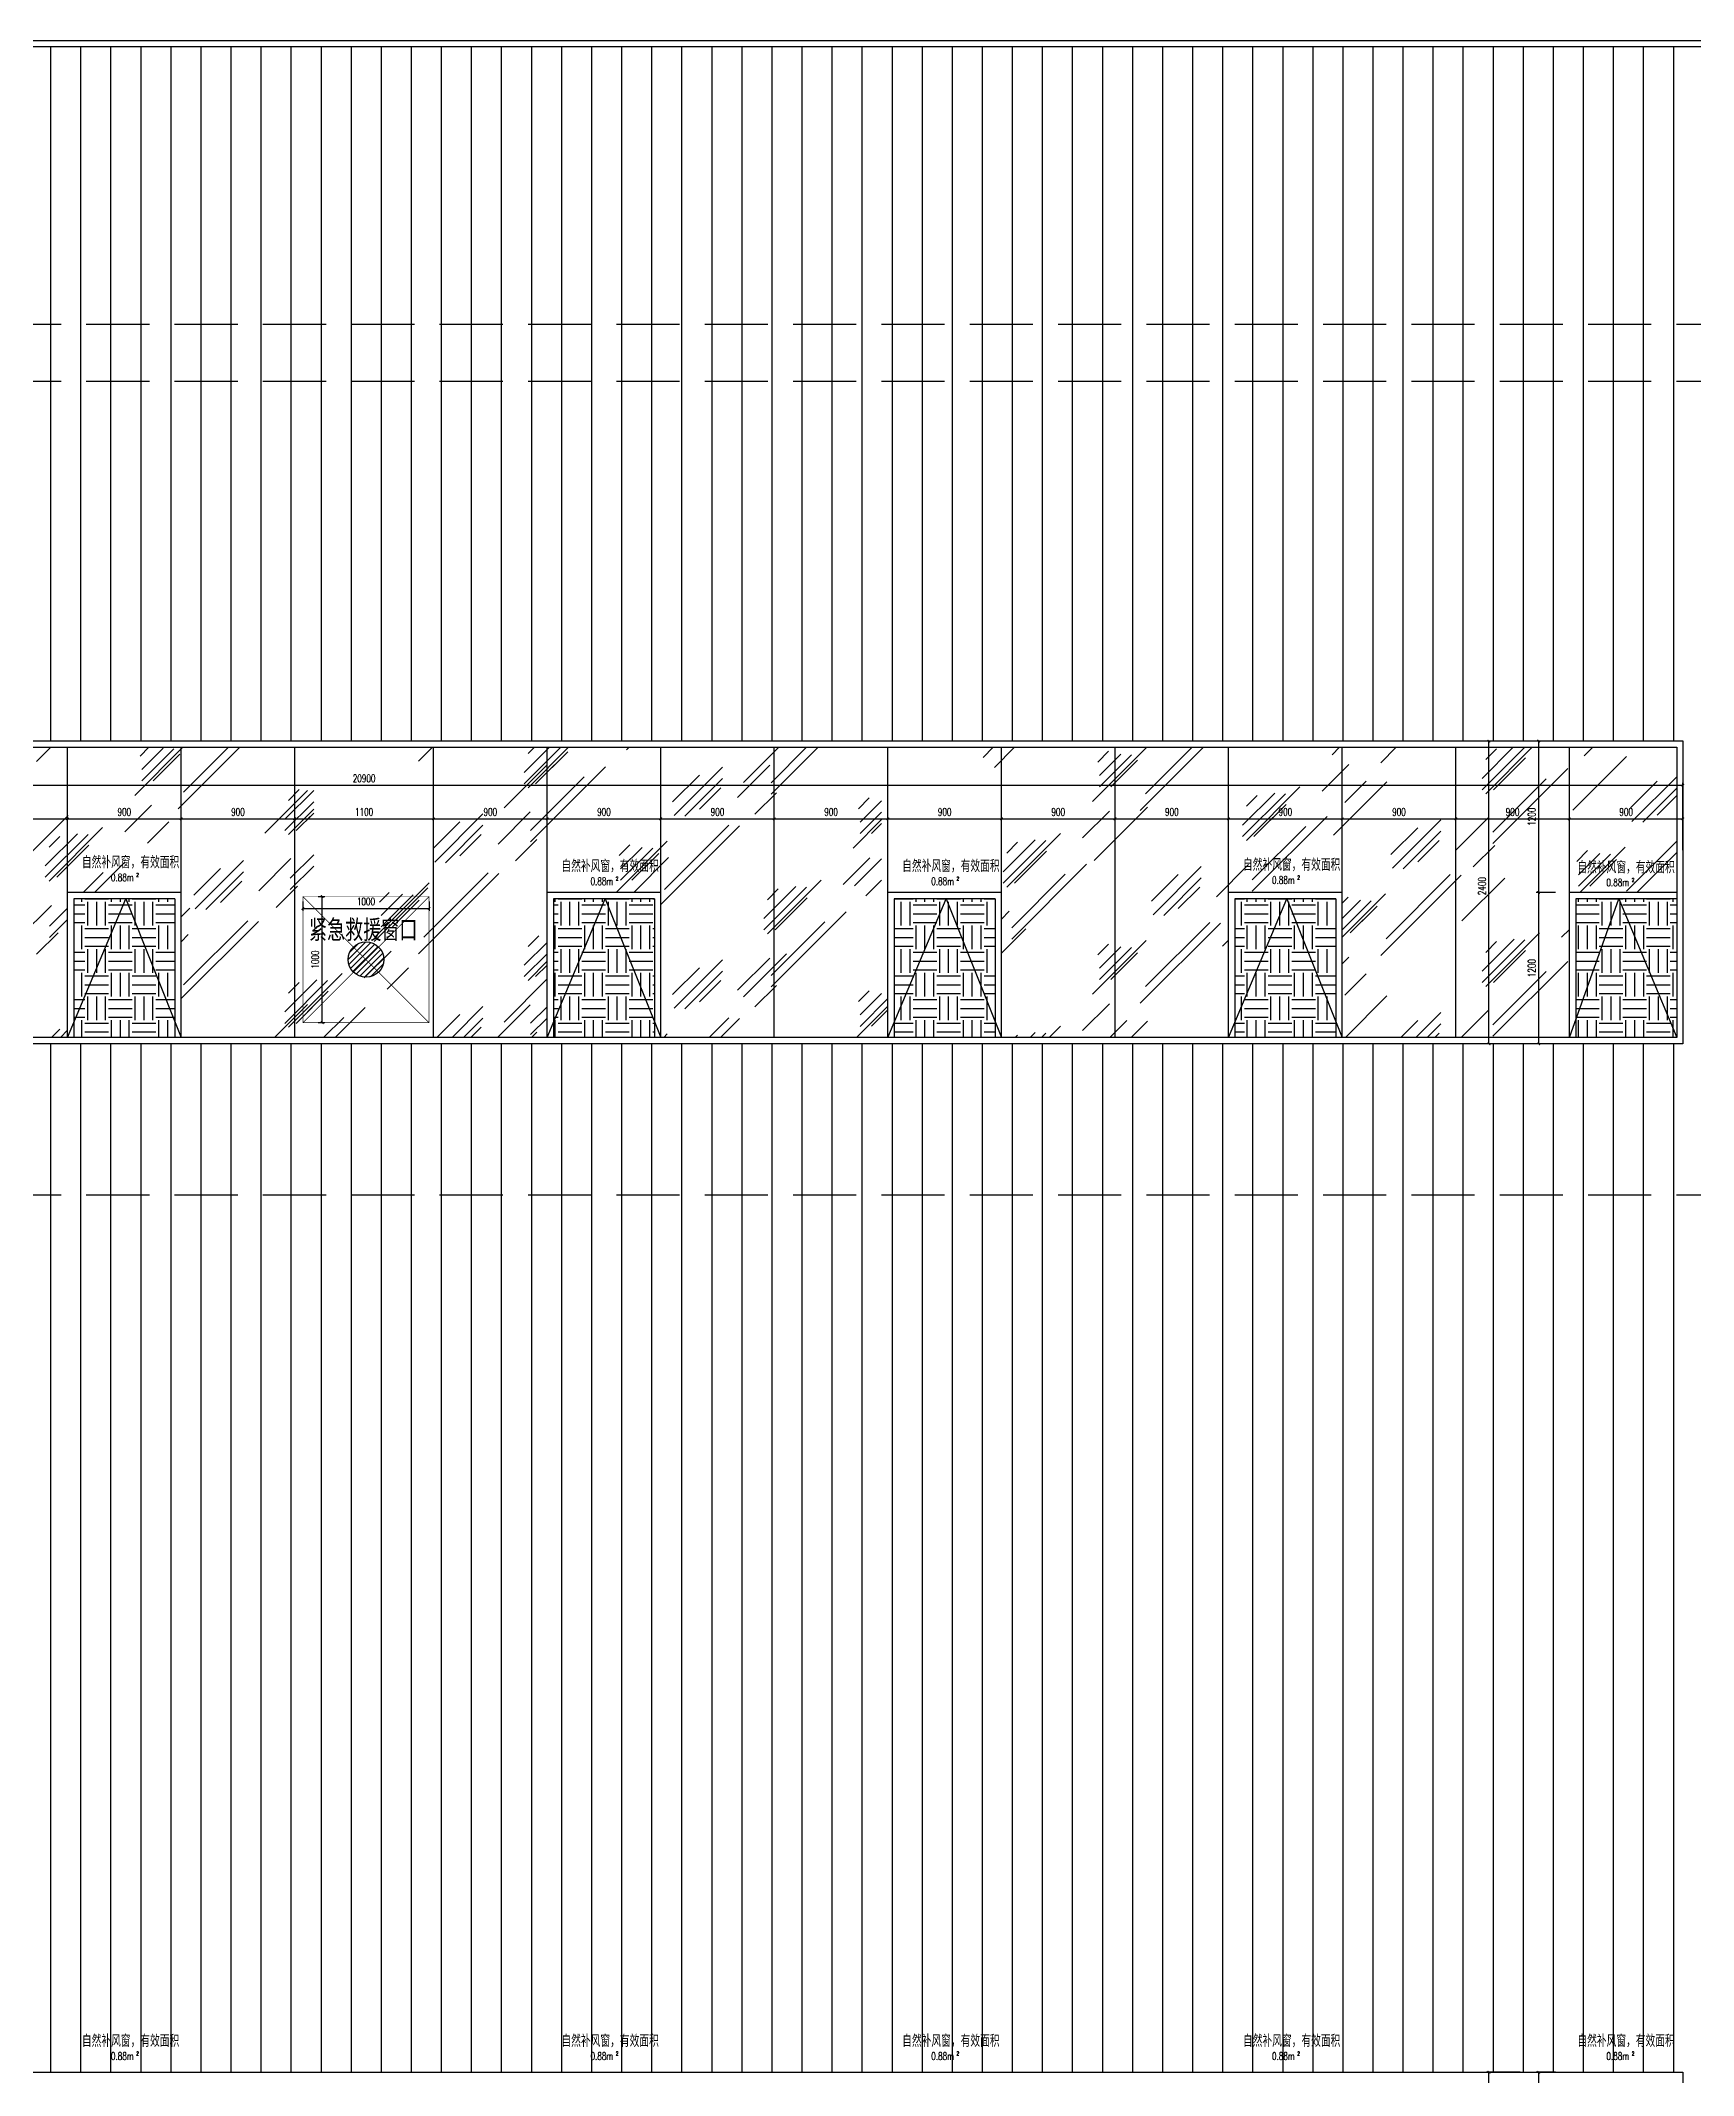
# Model space of a CAD drawing. Extents: x -2377130 to 293730, y -2 to 754590.
# Drawn here: x 92006 to 105101, y 519612 to 535737 of the extents above; entities that cross this region are included whole.
import ezdxf

# ---------------------------------------------------------------- set-up
doc = ezdxf.new("R2010")
doc.units = 0
doc.header["$LTSCALE"] = 1000
doc.header["$MEASUREMENT"] = 0
for name, pattern in [('__DASH', [0.35, 0.25, -0.1]), ('DASH', [0.35, 0.25, -0.1]), ('DOTE', [2.42, 2, -0.2, 0.02, -0.2])]:
    doc.linetypes.add(name, pattern=pattern)
doc.layers.get('Defpoints').update_dxf_attribs({"color": 210})
for name, color, linetype in [('A-AXIS-DOTE', 14, 'DOTE'), ('A-HATCH-2', 251, 'Continuous'), ('A-LIN-V', 9, 'Continuous'), ('A-WINDOW', 140, 'Continuous'), ('A-云线', 50, 'Continuous'), ('A-门窗表显示尺寸', 160, 'Continuous'), ('SPACE', 7, 'Continuous'), ('SPACE_HATCH', 8, 'Continuous'), ('参考线', 8, 'Continuous')]:
    doc.layers.add(name, color=color, linetype=linetype)
doc.layers.add('A-WALL-HATCH', color=8, linetype='Continuous', lineweight=13)
doc.layers.add('A-加建区域', color=47, linetype='Continuous', plot=False)
doc.styles.add('_TCH_DIM_T3', font='SIMPLEX', dxfattribs={"width": 0.705882, "bigfont": 'GBCBIG'})
doc.styles.add('_TCH_SPACE', font='SIMPLEX', dxfattribs={"height": 5, "bigfont": 'GBCBIG'})
doc.styles.add('A-DIM_T3', font='SIMPLEX', dxfattribs={"width": 0.705882, "bigfont": 'GBCBIG'})
doc.styles.add('STYLE1', font='')
doc.styles.get('STYLE1').set_extended_font_data('SimSun')
doc.dimstyles.new('_TCH_ARCH&&20', dxfattribs={"dimtxt": 59.5, "dimasz": 20, "dimexe": 20, "dimexo": 20, "dimgap": 25.25, "dimtad": 1, "dimdec": 0, "dimzin": 0, "dimdsep": 46, "dimtxsty": '_TCH_DIM_T3', "dimblk": 'ARCHTICK', "dimcen": 0.09, "dimclrt": 7, "dimazin": 2, "dimtfac": 1, "dimtdec": 0, "dimtix": 1, "dimtmove": 2, "dimatfit": 3, "dimfxl": 0, "dimtolj": 1, "dimtzin": 0, "dimarcsym": 0})
doc.dimstyles.new('A-DIM&&20', dxfattribs={"dimtxt": 59.5, "dimasz": 20, "dimexe": 20, "dimexo": 20, "dimgap": 25.25, "dimtad": 1, "dimdec": 0, "dimzin": 0, "dimdsep": 46, "dimtxsty": 'A-DIM_T3', "dimblk": 'ARCHTICK', "dimcen": 0.09, "dimclrt": 7, "dimazin": 2, "dimtfac": 1, "dimtdec": 0, "dimtix": 1, "dimtmove": 2, "dimatfit": 3, "dimfxl": 0, "dimtolj": 1, "dimtzin": 0, "dimarcsym": 0})
pattern_1 = [(0, (266918.66, -13501.94), (187.5, 187.5), [187.5, -187.5]), (0, (266918.66, -13431.63), (187.5, 187.5), [187.5, -187.5]), (0, (266918.66, -13361.31), (187.5, 187.5), [187.5, -187.5]), (90, (266942.1, -13337.88), (-187.5, 187.5), [187.5, -187.5]), (90, (267012.41, -13337.88), (-187.5, 187.5), [187.5, -187.5]), (90, (267082.73, -13337.88), (-187.5, 187.5), [187.5, -187.5])]

# ---------------------------------------------------------------- blocks, each defined once
blk = doc.blocks.new('_ArchTick')
at = {"color": 0, "linetype": 'ByBlock', "const_width": 0.4}
blk.add_lwpolyline([(-0.5, -0.5), (0.5, 0.5)], dxfattribs=at)
blk = doc.blocks.new('*D1541')
at = {"layer": 'A-门窗表显示尺寸', "color": 0, "lineweight": -2}
for p, q in [((84119, 519617), (84119, 519350)), ((105019, 519617), (105019, 519350)), ((84119, 519370), (105019, 519370))]:
    blk.add_line(p, q, dxfattribs=at)
at = {"layer": 'Defpoints', "color": 0}
for p in [(84119, 519637), (105019, 519637), (105019, 519370)]:
    blk.add_point(p, dxfattribs=at)
at = {"layer": 'A-门窗表显示尺寸', "color": 0, "lineweight": -2, "xscale": 20, "yscale": 20, "zscale": 20, "rotation": 180}
blk.add_blockref('_ArchTick', (84119, 519370), dxfattribs=at)
at = {"layer": 'A-门窗表显示尺寸', "color": 0, "lineweight": -2, "xscale": 20, "yscale": 20, "zscale": 20}
blk.add_blockref('_ArchTick', (105019, 519370), dxfattribs=at)
at = {"layer": 'A-门窗表显示尺寸', "color": 7, "insert": (94569, 519425), "char_height": 59.5, "attachment_point": 5, "style": 'A-DIM_T3'}
blk.add_mtext('\\A1;20900', dxfattribs=at)
blk = doc.blocks.new('*D1533')
at = {"layer": 'A-门窗表显示尺寸', "color": 0, "lineweight": -2}
for p, q in [((104009, 519637), (103856, 519637)), ((103876, 518437), (103876, 519637)), ((104009, 518437), (103856, 518437))]:
    blk.add_line(p, q, dxfattribs=at)
at = {"layer": 'Defpoints', "color": 0}
for p in [(103876, 519637), (104029, 519637), (104029, 518437)]:
    blk.add_point(p, dxfattribs=at)
at = {"layer": 'A-门窗表显示尺寸', "color": 0, "lineweight": -2, "xscale": 20, "yscale": 20, "zscale": 20}
for p, rotation in [((103876, 519637), 90), ((103876, 518437), 270)]:
    blk.add_blockref('_ArchTick', p, dxfattribs=dict(at, rotation=rotation))
at = {"layer": 'A-门窗表显示尺寸', "color": 7, "insert": (103821, 519037), "char_height": 59.5, "attachment_point": 5, "rotation": 90, "style": 'A-DIM_T3'}
blk.add_mtext('\\A1;1200', dxfattribs=at)
blk = doc.blocks.new('*D1522')
at = {"layer": 'A-门窗表显示尺寸', "color": 0, "lineweight": -2}
for p, q in [((103729, 519637), (103462, 519637)), ((103482, 517237), (103482, 519637)), ((103729, 517237), (103462, 517237))]:
    blk.add_line(p, q, dxfattribs=at)
at = {"layer": 'Defpoints', "color": 0}
for p in [(103482, 519637), (103749, 519637), (103749, 517237)]:
    blk.add_point(p, dxfattribs=at)
at = {"layer": 'A-门窗表显示尺寸', "color": 0, "lineweight": -2, "xscale": 20, "yscale": 20, "zscale": 20}
for p, rotation in [((103482, 519637), 90), ((103482, 517237), 270)]:
    blk.add_blockref('_ArchTick', p, dxfattribs=dict(at, rotation=rotation))
at = {"layer": 'A-门窗表显示尺寸', "color": 7, "insert": (103427, 518487), "char_height": 59.5, "attachment_point": 5, "rotation": 90, "style": 'A-DIM_T3'}
blk.add_mtext('\\A1;2400', dxfattribs=at)
blk = doc.blocks.new('*D388')
at = {"layer": 'A-加建区域', "color": 0, "lineweight": -2}
for p, q in [((-213333, 538419), (-213333, 538345)), ((-212333, 538419), (-212333, 538345)), ((-213333, 538365), (-212333, 538365))]:
    blk.add_line(p, q, dxfattribs=at)
at = {"layer": 'Defpoints', "color": 0}
for p in [(-213333, 538439), (-212333, 538439), (-212333, 538365)]:
    blk.add_point(p, dxfattribs=at)
at = {"layer": 'A-加建区域', "color": 0, "lineweight": -2, "xscale": 20, "yscale": 20, "zscale": 20, "rotation": 180}
blk.add_blockref('_ArchTick', (-213333, 538365), dxfattribs=at)
at = {"layer": 'A-加建区域', "color": 0, "lineweight": -2, "xscale": 20, "yscale": 20, "zscale": 20}
blk.add_blockref('_ArchTick', (-212333, 538365), dxfattribs=at)
at = {"layer": 'A-加建区域', "color": 7, "insert": (-212833, 538420), "char_height": 59.5, "attachment_point": 5, "style": '_TCH_DIM_T3'}
blk.add_mtext('\\A1;1000', dxfattribs=at)
blk = doc.blocks.new('*D389')
at = {"layer": 'A-加建区域', "color": 0, "lineweight": -2}
for p, q in [((-213211, 538460), (-213160, 538460)), ((-213180, 537460), (-213180, 538460)), ((-213211, 537460), (-213160, 537460))]:
    blk.add_line(p, q, dxfattribs=at)
at = {"layer": 'Defpoints', "color": 0}
for p in [(-213231, 538460), (-213180, 538460), (-213231, 537460)]:
    blk.add_point(p, dxfattribs=at)
at = {"layer": 'A-加建区域', "color": 0, "lineweight": -2, "xscale": 20, "yscale": 20, "zscale": 20}
for p, rotation in [((-213180, 538460), 90), ((-213180, 537460), 270)]:
    blk.add_blockref('_ArchTick', p, dxfattribs=dict(at, rotation=rotation))
at = {"layer": 'A-加建区域', "color": 7, "insert": (-213235, 537960), "char_height": 59.5, "attachment_point": 5, "rotation": 90, "style": '_TCH_DIM_T3'}
blk.add_mtext('\\A1;1000', dxfattribs=at)
blk = doc.blocks.new('*D1742')
at = {"layer": 'A-门窗表显示尺寸', "color": 0, "lineweight": -2}
for p, q in [((84119, 529589), (84119, 529856)), ((84119, 529836), (105019, 529836)), ((105019, 529589), (105019, 529856))]:
    blk.add_line(p, q, dxfattribs=at)
at = {"layer": 'Defpoints', "color": 0}
for p in [(105019, 529836), (84119, 529569), (105019, 529569)]:
    blk.add_point(p, dxfattribs=at)
at = {"layer": 'A-门窗表显示尺寸', "color": 0, "lineweight": -2, "xscale": 20, "yscale": 20, "zscale": 20, "rotation": 180}
blk.add_blockref('_ArchTick', (84119, 529836), dxfattribs=at)
at = {"layer": 'A-门窗表显示尺寸', "color": 0, "lineweight": -2, "xscale": 20, "yscale": 20, "zscale": 20}
blk.add_blockref('_ArchTick', (105019, 529836), dxfattribs=at)
at = {"layer": 'A-门窗表显示尺寸', "color": 7, "insert": (94569, 529891), "char_height": 59.5, "attachment_point": 5, "style": 'A-DIM_T3'}
blk.add_mtext('\\A1;20900', dxfattribs=at)
blk = doc.blocks.new('*D1743')
at = {"layer": 'A-门窗表显示尺寸', "color": 0, "lineweight": -2}
for p, q in [((104009, 528987), (103856, 528987)), ((103876, 527787), (103876, 528987)), ((104009, 527787), (103856, 527787))]:
    blk.add_line(p, q, dxfattribs=at)
at = {"layer": 'Defpoints', "color": 0}
for p in [(103876, 528987), (104029, 528987), (104029, 527787)]:
    blk.add_point(p, dxfattribs=at)
at = {"layer": 'A-门窗表显示尺寸', "color": 0, "lineweight": -2, "xscale": 20, "yscale": 20, "zscale": 20}
for p, rotation in [((103876, 528987), 90), ((103876, 527787), 270)]:
    blk.add_blockref('_ArchTick', p, dxfattribs=dict(at, rotation=rotation))
at = {"layer": 'A-门窗表显示尺寸', "color": 7, "insert": (103821, 528387), "char_height": 59.5, "attachment_point": 5, "rotation": 90, "style": 'A-DIM_T3'}
blk.add_mtext('\\A1;1200', dxfattribs=at)
blk = doc.blocks.new('*D1744')
at = {"layer": 'A-门窗表显示尺寸', "color": 0, "lineweight": -2}
for p, q in [((104009, 530187), (103856, 530187)), ((103876, 528987), (103876, 530187)), ((104009, 528987), (103856, 528987))]:
    blk.add_line(p, q, dxfattribs=at)
at = {"layer": 'Defpoints', "color": 0}
for p in [(103876, 530187), (104029, 530187), (104029, 528987)]:
    blk.add_point(p, dxfattribs=at)
at = {"layer": 'A-门窗表显示尺寸', "color": 0, "lineweight": -2, "xscale": 20, "yscale": 20, "zscale": 20}
for p, rotation in [((103876, 530187), 90), ((103876, 528987), 270)]:
    blk.add_blockref('_ArchTick', p, dxfattribs=dict(at, rotation=rotation))
at = {"layer": 'A-门窗表显示尺寸', "color": 7, "insert": (103821, 529587), "char_height": 59.5, "attachment_point": 5, "rotation": 90, "style": 'A-DIM_T3'}
blk.add_mtext('\\A1;1200', dxfattribs=at)
blk = doc.blocks.new('*D1745')
at = {"layer": 'A-门窗表显示尺寸', "color": 0, "lineweight": -2}
for p, q in [((104119, 529323), (104119, 529590)), ((104119, 529570), (105019, 529570)), ((105019, 529323), (105019, 529590))]:
    blk.add_line(p, q, dxfattribs=at)
at = {"layer": 'Defpoints', "color": 0}
for p in [(105019, 529570), (104119, 529303), (105019, 529303)]:
    blk.add_point(p, dxfattribs=at)
at = {"layer": 'A-门窗表显示尺寸', "color": 0, "lineweight": -2, "xscale": 20, "yscale": 20, "zscale": 20, "rotation": 180}
blk.add_blockref('_ArchTick', (104119, 529570), dxfattribs=at)
at = {"layer": 'A-门窗表显示尺寸', "color": 0, "lineweight": -2, "xscale": 20, "yscale": 20, "zscale": 20}
blk.add_blockref('_ArchTick', (105019, 529570), dxfattribs=at)
at = {"layer": 'A-门窗表显示尺寸', "color": 7, "insert": (104569, 529625), "char_height": 59.5, "attachment_point": 5, "style": 'A-DIM_T3'}
blk.add_mtext('\\A1;900', dxfattribs=at)
blk = doc.blocks.new('*D1746')
at = {"layer": 'A-门窗表显示尺寸', "color": 0, "lineweight": -2}
for p, q in [((103219, 529323), (103219, 529590)), ((103219, 529570), (104119, 529570)), ((104119, 529323), (104119, 529590))]:
    blk.add_line(p, q, dxfattribs=at)
at = {"layer": 'Defpoints', "color": 0}
for p in [(104119, 529570), (103219, 529303), (104119, 529303)]:
    blk.add_point(p, dxfattribs=at)
at = {"layer": 'A-门窗表显示尺寸', "color": 0, "lineweight": -2, "xscale": 20, "yscale": 20, "zscale": 20, "rotation": 180}
blk.add_blockref('_ArchTick', (103219, 529570), dxfattribs=at)
at = {"layer": 'A-门窗表显示尺寸', "color": 0, "lineweight": -2, "xscale": 20, "yscale": 20, "zscale": 20}
blk.add_blockref('_ArchTick', (104119, 529570), dxfattribs=at)
at = {"layer": 'A-门窗表显示尺寸', "color": 7, "insert": (103669, 529625), "char_height": 59.5, "attachment_point": 5, "style": 'A-DIM_T3'}
blk.add_mtext('\\A1;900', dxfattribs=at)
blk = doc.blocks.new('*D1747')
at = {"layer": 'A-门窗表显示尺寸', "color": 0, "lineweight": -2}
for p, q in [((102319, 529323), (102319, 529590)), ((102319, 529570), (103219, 529570)), ((103219, 529323), (103219, 529590))]:
    blk.add_line(p, q, dxfattribs=at)
at = {"layer": 'Defpoints', "color": 0}
for p in [(103219, 529570), (102319, 529303), (103219, 529303)]:
    blk.add_point(p, dxfattribs=at)
at = {"layer": 'A-门窗表显示尺寸', "color": 0, "lineweight": -2, "xscale": 20, "yscale": 20, "zscale": 20, "rotation": 180}
blk.add_blockref('_ArchTick', (102319, 529570), dxfattribs=at)
at = {"layer": 'A-门窗表显示尺寸', "color": 0, "lineweight": -2, "xscale": 20, "yscale": 20, "zscale": 20}
blk.add_blockref('_ArchTick', (103219, 529570), dxfattribs=at)
at = {"layer": 'A-门窗表显示尺寸', "color": 7, "insert": (102769, 529625), "char_height": 59.5, "attachment_point": 5, "style": 'A-DIM_T3'}
blk.add_mtext('\\A1;900', dxfattribs=at)
blk = doc.blocks.new('*D1748')
at = {"layer": 'A-门窗表显示尺寸', "color": 0, "lineweight": -2}
for p, q in [((101419, 529323), (101419, 529590)), ((101419, 529570), (102319, 529570)), ((102319, 529323), (102319, 529590))]:
    blk.add_line(p, q, dxfattribs=at)
at = {"layer": 'Defpoints', "color": 0}
for p in [(102319, 529570), (101419, 529303), (102319, 529303)]:
    blk.add_point(p, dxfattribs=at)
at = {"layer": 'A-门窗表显示尺寸', "color": 0, "lineweight": -2, "xscale": 20, "yscale": 20, "zscale": 20, "rotation": 180}
blk.add_blockref('_ArchTick', (101419, 529570), dxfattribs=at)
at = {"layer": 'A-门窗表显示尺寸', "color": 0, "lineweight": -2, "xscale": 20, "yscale": 20, "zscale": 20}
blk.add_blockref('_ArchTick', (102319, 529570), dxfattribs=at)
at = {"layer": 'A-门窗表显示尺寸', "color": 7, "insert": (101869, 529625), "char_height": 59.5, "attachment_point": 5, "style": 'A-DIM_T3'}
blk.add_mtext('\\A1;900', dxfattribs=at)
blk = doc.blocks.new('*D1749')
at = {"layer": 'A-门窗表显示尺寸', "color": 0, "lineweight": -2}
for p, q in [((100519, 529323), (100519, 529590)), ((100519, 529570), (101419, 529570)), ((101419, 529323), (101419, 529590))]:
    blk.add_line(p, q, dxfattribs=at)
at = {"layer": 'Defpoints', "color": 0}
for p in [(101419, 529570), (100519, 529303), (101419, 529303)]:
    blk.add_point(p, dxfattribs=at)
at = {"layer": 'A-门窗表显示尺寸', "color": 0, "lineweight": -2, "xscale": 20, "yscale": 20, "zscale": 20, "rotation": 180}
blk.add_blockref('_ArchTick', (100519, 529570), dxfattribs=at)
at = {"layer": 'A-门窗表显示尺寸', "color": 0, "lineweight": -2, "xscale": 20, "yscale": 20, "zscale": 20}
blk.add_blockref('_ArchTick', (101419, 529570), dxfattribs=at)
at = {"layer": 'A-门窗表显示尺寸', "color": 7, "insert": (100969, 529625), "char_height": 59.5, "attachment_point": 5, "style": 'A-DIM_T3'}
blk.add_mtext('\\A1;900', dxfattribs=at)
blk = doc.blocks.new('*D1750')
at = {"layer": 'A-门窗表显示尺寸', "color": 0, "lineweight": -2}
for p, q in [((99619, 529323), (99619, 529590)), ((99619, 529570), (100519, 529570)), ((100519, 529323), (100519, 529590))]:
    blk.add_line(p, q, dxfattribs=at)
at = {"layer": 'Defpoints', "color": 0}
for p in [(100519, 529570), (99619, 529303), (100519, 529303)]:
    blk.add_point(p, dxfattribs=at)
at = {"layer": 'A-门窗表显示尺寸', "color": 0, "lineweight": -2, "xscale": 20, "yscale": 20, "zscale": 20, "rotation": 180}
blk.add_blockref('_ArchTick', (99619, 529570), dxfattribs=at)
at = {"layer": 'A-门窗表显示尺寸', "color": 0, "lineweight": -2, "xscale": 20, "yscale": 20, "zscale": 20}
blk.add_blockref('_ArchTick', (100519, 529570), dxfattribs=at)
at = {"layer": 'A-门窗表显示尺寸', "color": 7, "insert": (100069, 529625), "char_height": 59.5, "attachment_point": 5, "style": 'A-DIM_T3'}
blk.add_mtext('\\A1;900', dxfattribs=at)
blk = doc.blocks.new('*D1724')
at = {"layer": 'A-门窗表显示尺寸', "color": 0, "lineweight": -2}
for p, q in [((98719, 529323), (98719, 529590)), ((98719, 529570), (99619, 529570)), ((99619, 529323), (99619, 529590))]:
    blk.add_line(p, q, dxfattribs=at)
at = {"layer": 'Defpoints', "color": 0}
for p in [(99619, 529570), (98719, 529303), (99619, 529303)]:
    blk.add_point(p, dxfattribs=at)
at = {"layer": 'A-门窗表显示尺寸', "color": 0, "lineweight": -2, "xscale": 20, "yscale": 20, "zscale": 20, "rotation": 180}
blk.add_blockref('_ArchTick', (98719, 529570), dxfattribs=at)
at = {"layer": 'A-门窗表显示尺寸', "color": 0, "lineweight": -2, "xscale": 20, "yscale": 20, "zscale": 20}
blk.add_blockref('_ArchTick', (99619, 529570), dxfattribs=at)
at = {"layer": 'A-门窗表显示尺寸', "color": 7, "insert": (99169, 529625), "char_height": 59.5, "attachment_point": 5, "style": 'A-DIM_T3'}
blk.add_mtext('\\A1;900', dxfattribs=at)
blk = doc.blocks.new('*D1725')
at = {"layer": 'A-门窗表显示尺寸', "color": 0, "lineweight": -2}
for p, q in [((97819, 529323), (97819, 529590)), ((97819, 529570), (98719, 529570)), ((98719, 529323), (98719, 529590))]:
    blk.add_line(p, q, dxfattribs=at)
at = {"layer": 'Defpoints', "color": 0}
for p in [(98719, 529570), (97819, 529303), (98719, 529303)]:
    blk.add_point(p, dxfattribs=at)
at = {"layer": 'A-门窗表显示尺寸', "color": 0, "lineweight": -2, "xscale": 20, "yscale": 20, "zscale": 20, "rotation": 180}
blk.add_blockref('_ArchTick', (97819, 529570), dxfattribs=at)
at = {"layer": 'A-门窗表显示尺寸', "color": 0, "lineweight": -2, "xscale": 20, "yscale": 20, "zscale": 20}
blk.add_blockref('_ArchTick', (98719, 529570), dxfattribs=at)
at = {"layer": 'A-门窗表显示尺寸', "color": 7, "insert": (98269, 529625), "char_height": 59.5, "attachment_point": 5, "style": 'A-DIM_T3'}
blk.add_mtext('\\A1;900', dxfattribs=at)
blk = doc.blocks.new('*D1726')
at = {"layer": 'A-门窗表显示尺寸', "color": 0, "lineweight": -2}
for p, q in [((96919, 529323), (96919, 529590)), ((96919, 529570), (97819, 529570)), ((97819, 529323), (97819, 529590))]:
    blk.add_line(p, q, dxfattribs=at)
at = {"layer": 'Defpoints', "color": 0}
for p in [(97819, 529570), (96919, 529303), (97819, 529303)]:
    blk.add_point(p, dxfattribs=at)
at = {"layer": 'A-门窗表显示尺寸', "color": 0, "lineweight": -2, "xscale": 20, "yscale": 20, "zscale": 20, "rotation": 180}
blk.add_blockref('_ArchTick', (96919, 529570), dxfattribs=at)
at = {"layer": 'A-门窗表显示尺寸', "color": 0, "lineweight": -2, "xscale": 20, "yscale": 20, "zscale": 20}
blk.add_blockref('_ArchTick', (97819, 529570), dxfattribs=at)
at = {"layer": 'A-门窗表显示尺寸', "color": 7, "insert": (97369, 529625), "char_height": 59.5, "attachment_point": 5, "style": 'A-DIM_T3'}
blk.add_mtext('\\A1;900', dxfattribs=at)
blk = doc.blocks.new('*D1727')
at = {"layer": 'A-门窗表显示尺寸', "color": 0, "lineweight": -2}
for p, q in [((96019, 529323), (96019, 529590)), ((96019, 529570), (96919, 529570)), ((96919, 529323), (96919, 529590))]:
    blk.add_line(p, q, dxfattribs=at)
at = {"layer": 'Defpoints', "color": 0}
for p in [(96919, 529570), (96019, 529303), (96919, 529303)]:
    blk.add_point(p, dxfattribs=at)
at = {"layer": 'A-门窗表显示尺寸', "color": 0, "lineweight": -2, "xscale": 20, "yscale": 20, "zscale": 20, "rotation": 180}
blk.add_blockref('_ArchTick', (96019, 529570), dxfattribs=at)
at = {"layer": 'A-门窗表显示尺寸', "color": 0, "lineweight": -2, "xscale": 20, "yscale": 20, "zscale": 20}
blk.add_blockref('_ArchTick', (96919, 529570), dxfattribs=at)
at = {"layer": 'A-门窗表显示尺寸', "color": 7, "insert": (96469, 529625), "char_height": 59.5, "attachment_point": 5, "style": 'A-DIM_T3'}
blk.add_mtext('\\A1;900', dxfattribs=at)
blk = doc.blocks.new('*D1728')
at = {"layer": 'A-门窗表显示尺寸', "color": 0, "lineweight": -2}
for p, q in [((95119, 529323), (95119, 529590)), ((95119, 529570), (96019, 529570)), ((96019, 529323), (96019, 529590))]:
    blk.add_line(p, q, dxfattribs=at)
at = {"layer": 'Defpoints', "color": 0}
for p in [(96019, 529570), (95119, 529303), (96019, 529303)]:
    blk.add_point(p, dxfattribs=at)
at = {"layer": 'A-门窗表显示尺寸', "color": 0, "lineweight": -2, "xscale": 20, "yscale": 20, "zscale": 20, "rotation": 180}
blk.add_blockref('_ArchTick', (95119, 529570), dxfattribs=at)
at = {"layer": 'A-门窗表显示尺寸', "color": 0, "lineweight": -2, "xscale": 20, "yscale": 20, "zscale": 20}
blk.add_blockref('_ArchTick', (96019, 529570), dxfattribs=at)
at = {"layer": 'A-门窗表显示尺寸', "color": 7, "insert": (95569, 529625), "char_height": 59.5, "attachment_point": 5, "style": 'A-DIM_T3'}
blk.add_mtext('\\A1;900', dxfattribs=at)
blk = doc.blocks.new('*D1729')
at = {"layer": 'A-门窗表显示尺寸', "color": 0, "lineweight": -2}
for p, q in [((94019, 529323), (94019, 529590)), ((94019, 529570), (95119, 529570)), ((95119, 529323), (95119, 529590))]:
    blk.add_line(p, q, dxfattribs=at)
at = {"layer": 'Defpoints', "color": 0}
for p in [(95119, 529570), (94019, 529303), (95119, 529303)]:
    blk.add_point(p, dxfattribs=at)
at = {"layer": 'A-门窗表显示尺寸', "color": 0, "lineweight": -2, "xscale": 20, "yscale": 20, "zscale": 20, "rotation": 180}
blk.add_blockref('_ArchTick', (94019, 529570), dxfattribs=at)
at = {"layer": 'A-门窗表显示尺寸', "color": 0, "lineweight": -2, "xscale": 20, "yscale": 20, "zscale": 20}
blk.add_blockref('_ArchTick', (95119, 529570), dxfattribs=at)
at = {"layer": 'A-门窗表显示尺寸', "color": 7, "insert": (94569, 529625), "char_height": 59.5, "attachment_point": 5, "style": 'A-DIM_T3'}
blk.add_mtext('\\A1;1100', dxfattribs=at)
blk = doc.blocks.new('*D1730')
at = {"layer": 'A-门窗表显示尺寸', "color": 0, "lineweight": -2}
for p, q in [((93119, 529323), (93119, 529590)), ((93119, 529570), (94019, 529570)), ((94019, 529323), (94019, 529590))]:
    blk.add_line(p, q, dxfattribs=at)
at = {"layer": 'Defpoints', "color": 0}
for p in [(94019, 529570), (93119, 529303), (94019, 529303)]:
    blk.add_point(p, dxfattribs=at)
at = {"layer": 'A-门窗表显示尺寸', "color": 0, "lineweight": -2, "xscale": 20, "yscale": 20, "zscale": 20, "rotation": 180}
blk.add_blockref('_ArchTick', (93119, 529570), dxfattribs=at)
at = {"layer": 'A-门窗表显示尺寸', "color": 0, "lineweight": -2, "xscale": 20, "yscale": 20, "zscale": 20}
blk.add_blockref('_ArchTick', (94019, 529570), dxfattribs=at)
at = {"layer": 'A-门窗表显示尺寸', "color": 7, "insert": (93569, 529625), "char_height": 59.5, "attachment_point": 5, "style": 'A-DIM_T3'}
blk.add_mtext('\\A1;900', dxfattribs=at)
blk = doc.blocks.new('*D1731')
at = {"layer": 'A-门窗表显示尺寸', "color": 0, "lineweight": -2}
for p, q in [((92219, 529323), (92219, 529590)), ((92219, 529570), (93119, 529570)), ((93119, 529323), (93119, 529590))]:
    blk.add_line(p, q, dxfattribs=at)
at = {"layer": 'Defpoints', "color": 0}
for p in [(93119, 529570), (92219, 529303), (93119, 529303)]:
    blk.add_point(p, dxfattribs=at)
at = {"layer": 'A-门窗表显示尺寸', "color": 0, "lineweight": -2, "xscale": 20, "yscale": 20, "zscale": 20, "rotation": 180}
blk.add_blockref('_ArchTick', (92219, 529570), dxfattribs=at)
at = {"layer": 'A-门窗表显示尺寸', "color": 0, "lineweight": -2, "xscale": 20, "yscale": 20, "zscale": 20}
blk.add_blockref('_ArchTick', (93119, 529570), dxfattribs=at)
at = {"layer": 'A-门窗表显示尺寸', "color": 7, "insert": (92669, 529625), "char_height": 59.5, "attachment_point": 5, "style": 'A-DIM_T3'}
blk.add_mtext('\\A1;900', dxfattribs=at)
blk = doc.blocks.new('*D1732')
at = {"layer": 'A-门窗表显示尺寸', "color": 0, "lineweight": -2}
for p, q in [((91319, 529323), (91319, 529590)), ((91319, 529570), (92219, 529570)), ((92219, 529323), (92219, 529590))]:
    blk.add_line(p, q, dxfattribs=at)
at = {"layer": 'Defpoints', "color": 0}
for p in [(92219, 529570), (91319, 529303), (92219, 529303)]:
    blk.add_point(p, dxfattribs=at)
at = {"layer": 'A-门窗表显示尺寸', "color": 0, "lineweight": -2, "xscale": 20, "yscale": 20, "zscale": 20, "rotation": 180}
blk.add_blockref('_ArchTick', (91319, 529570), dxfattribs=at)
at = {"layer": 'A-门窗表显示尺寸', "color": 0, "lineweight": -2, "xscale": 20, "yscale": 20, "zscale": 20}
blk.add_blockref('_ArchTick', (92219, 529570), dxfattribs=at)
at = {"layer": 'A-门窗表显示尺寸', "color": 7, "insert": (91769, 529625), "char_height": 59.5, "attachment_point": 5, "style": 'A-DIM_T3'}
blk.add_mtext('\\A1;900', dxfattribs=at)
blk = doc.blocks.new('*D1741')
at = {"layer": 'A-门窗表显示尺寸', "color": 0, "lineweight": -2}
for p, q in [((103729, 530187), (103462, 530187)), ((103482, 527787), (103482, 530187)), ((103729, 527787), (103462, 527787))]:
    blk.add_line(p, q, dxfattribs=at)
at = {"layer": 'Defpoints', "color": 0}
for p in [(103482, 530187), (103749, 530187), (103749, 527787)]:
    blk.add_point(p, dxfattribs=at)
at = {"layer": 'A-门窗表显示尺寸', "color": 0, "lineweight": -2, "xscale": 20, "yscale": 20, "zscale": 20}
for p, rotation in [((103482, 530187), 90), ((103482, 527787), 270)]:
    blk.add_blockref('_ArchTick', p, dxfattribs=dict(at, rotation=rotation))
at = {"layer": 'A-门窗表显示尺寸', "color": 7, "insert": (103427, 529037), "char_height": 59.5, "attachment_point": 5, "rotation": 90, "style": 'A-DIM_T3'}
blk.add_mtext('\\A1;2400', dxfattribs=at)
blk = doc.blocks.new('w432432')
at = {"layer": 'A-加建区域'}
h = blk.add_hatch(dxfattribs=at)
h.set_pattern_fill('ANSI31', color=256, scale=20)
h.set_pattern_definition([(45, (-1625650.35, -1064386.833), (-22.4506403, 22.4506403), [])])
edge = h.paths.add_edge_path()
edge.add_arc((-212832.6, 537960), 140.7, 0, 360)
at = {"layer": 'A-加建区域', "linetype": 'DASH', "const_width": 5}
blk.add_lwpolyline([(-213332.6, 538460), (-212332.6, 538460), (-212332.6, 537460), (-213332.6, 537460)], close=True, dxfattribs=at)
for points in [[(-213332.6, 538460), (-212332.6, 537460)], [(-212332.6, 538460), (-213332.6, 537460)]]:
    blk.add_lwpolyline(points, dxfattribs=at)
at = {"layer": 'A-加建区域', "ltscale": 0.5}
blk.add_circle((-212832.6, 537960), 140.7, dxfattribs=at)
at = {"layer": 'A-加建区域', "linetype": 'Continuous', "style": 'STYLE1', "width": 0.7}
blk.add_text('紧急救援窗口', height=150, dxfattribs=at).set_placement((-213284.3, 538123))
at = {"layer": 'A-加建区域'}
for p1, p2, distance, picture, middle in [((-213332.6, 538438.7), (-212332.6, 538438.7), -73.3, '*D388', (-212832.6, 538420.4)), ((-213231.4, 537460), (-213231.4, 538460), -51.4, '*D389', (-213235, 537960))]:
    dim = blk.add_aligned_dim(p1=p1, p2=p2, distance=distance, dimstyle='_TCH_ARCH&&20', dxfattribs=at)
    dim.commit()
    dim.dimension.update_dxf_attribs({"geometry": picture, "text_midpoint": middle})

msp = doc.modelspace()

# ---------------------------------------------------------------- linework, layer by layer
at = {"layer": 'A-AXIS-DOTE', "color": 8, "linetype": '__DASH', "ltscale": 2}
for p, q in [((176167.5, 535737.5), (-23524.5, 535737.5)), ((176167.5, 533487.5), (-23524.5, 533487.5)), ((176167.5, 533037.5), (-23524.5, 533037.5))]:
    msp.add_line(p, q, dxfattribs=at)
at = {"layer": 'A-HATCH-2', "color": 8, "linetype": 'Continuous'}
for p, q in [((92086.9, 519637.5), (92086.9, 535690.5)), ((92325, 519637.5), (92325, 535690.5)), ((92563.1, 519637.5), (92563.1, 535690.6)), ((92801.3, 519637.5), (92801.3, 535690.7)), ((93039.4, 519637.5), (93039.4, 535690.8)), ((93277.5, 519637.5), (93277.5, 535690.8)), ((93515.6, 519637.5), (93515.6, 535690.9)), ((93753.8, 519637.5), (93753.8, 535691)), ((93991.9, 519637.5), (93991.9, 535691)), ((94230, 519637.5), (94230, 535691.1)), ((94468.1, 519637.5), (94468.1, 535691.2)), ((94706.3, 519637.5), (94706.3, 535691.3)), ((94944.4, 519637.5), (94944.4, 535691.3)), ((95182.5, 519637.5), (95182.5, 535691.4)), ((95420.6, 519637.5), (95420.6, 535691.5)), ((95658.8, 519637.5), (95658.8, 535691.5)), ((95896.9, 519637.5), (95896.9, 535691.6)), ((96135, 519637.5), (96135, 535691.7)), ((96373.1, 519637.5), (96373.1, 535691.7)), ((96611.3, 519637.5), (96611.3, 535691.8)), ((96849.4, 519637.5), (96849.4, 535691.9)), ((97087.5, 519637.5), (97087.5, 535692)), ((97325.6, 519637.5), (97325.6, 535692)), ((97563.8, 519637.5), (97563.8, 535692.1)), ((97801.9, 519637.5), (97801.9, 535692.2)), ((98040, 519637.5), (98040, 535692.2)), ((98278.1, 519637.5), (98278.1, 535692.3)), ((98516.3, 519637.5), (98516.3, 535692.4)), ((98754.4, 519637.5), (98754.4, 535692.5)), ((98992.5, 519637.5), (98992.5, 535692.5)), ((99230.6, 519637.5), (99230.6, 535692.6)), ((99468.8, 519637.5), (99468.8, 535692.7)), ((99706.9, 519637.5), (99706.9, 535692.7)), ((99945, 519637.5), (99945, 535692.8)), ((100183.1, 519637.5), (100183.1, 535692.9)), ((100421.3, 519637.5), (100421.3, 535693)), ((100659.4, 519637.5), (100659.4, 535693)), ((100897.5, 519637.5), (100897.5, 535693.1)), ((101135.6, 519637.5), (101135.6, 535693.2)), ((101373.8, 519637.5), (101373.8, 535693.2)), ((101611.9, 519637.5), (101611.9, 535693.3)), ((101850, 519637.5), (101850, 535693.4)), ((102088.1, 519637.5), (102088.1, 535693.4)), ((102326.3, 519637.5), (102326.3, 535693.5)), ((102564.4, 519637.5), (102564.4, 535693.6)), ((102802.5, 519637.5), (102802.5, 535693.7)), ((103040.6, 519637.5), (103040.6, 535693.7)), ((103278.8, 519637.5), (103278.8, 535693.8)), ((103516.9, 519637.5), (103516.9, 535693.9)), ((103755, 519637.5), (103755, 535693.9)), ((103993.1, 519637.5), (103993.1, 535694)), ((104231.3, 519637.5), (104231.3, 535694.1)), ((104469.4, 519637.5), (104469.4, 535694.2)), ((104707.5, 519637.5), (104707.5, 535694.2)), ((104945.6, 519637.5), (104945.6, 535694.3))]:
    msp.add_line(p, q, dxfattribs=at)
at = {"layer": 'A-LIN-V', "color": 8}
for p, q in [((168419.3, 535737.5), (-17180.7, 535737.5)), ((168419.3, 535687.5), (-17180.7, 535687.5))]:
    msp.add_line(p, q, dxfattribs=at)
at = {"layer": 'A-加建区域', "color": 8, "linetype": '__DASH', "ltscale": 2}
msp.add_line((176167.5, 526587.5), (-23524.5, 526587.5), dxfattribs=at)

# ---------------------------------------------------------------- texts
at = {"layer": 'SPACE', "color": 8, "style": '_TCH_SPACE'}
for p in [(92332.5, 519837.5), (92332.5, 519837.5), (96132.5, 519837.5), (96132.5, 519837.5), (98832.5, 519837.5), (98832.5, 519837.5), (101532.5, 519837.5), (101532.5, 519837.5), (104182.5, 519837.5)]:
    msp.add_text('自然补风窗，有效面积', height=96.45, dxfattribs=at).set_placement(p)
at = {"layer": 'SPACE', "color": 8, "style": '_TCH_SPACE', "width": 0.705882}
for s, height, p in [('0.88m', 59.5, (92562.7, 519735.1)), ('0.88m', 59.5, (92562.7, 519735.1)), ('2', 29.8, (92762.7, 519770.1)), ('2', 29.8, (92762.7, 519770.1)), ('0.88m', 59.5, (96362.7, 519735.1)), ('0.88m', 59.5, (96362.7, 519735.1)), ('2', 29.8, (96562.7, 519770.1)), ('2', 29.8, (96562.7, 519770.1)), ('0.88m', 59.5, (99062.7, 519735.1)), ('0.88m', 59.5, (99062.7, 519735.1)), ('2', 29.8, (99262.7, 519770.1)), ('2', 29.8, (99262.7, 519770.1)), ('0.88m', 59.5, (101762.7, 519735.1)), ('0.88m', 59.5, (101762.7, 519735.1)), ('2', 29.8, (101962.7, 519770.1)), ('2', 29.8, (101962.7, 519770.1)), ('0.88m', 59.5, (104412.7, 519735.1)), ('2', 29.8, (104612.7, 519770.1))]:
    msp.add_text(s, height=height, dxfattribs=at).set_placement(p)

# ---------------------------------------------------------------- next in the draw order: wipeouts: each hides what was drawn before it
at = {"color": 8}
for points in [[(84119.3, 527787.5), (105019.3, 527787.5), (105019.3, 530187.5), (84119.3, 530187.5)], [(84119.3, 517237.5), (105019.3, 517237.5), (105019.3, 519637.5), (84119.3, 519637.5)]]:
    msp.add_wipeout(points, dxfattribs=at).dxf.layer = '参考线'

# ---------------------------------------------------------------- next in the draw order: hatches: boundary and pattern name
at = {"layer": 'A-WALL-HATCH'}
h = msp.add_hatch(dxfattribs=at)
h.set_pattern_fill('玻璃2', color=8, scale=100, angle=180)
h.set_pattern_definition([(45, (1490431.1, 10610), (0, 1527.35065), [600, -360, 600, -360, 240, -523.2816]), (45, (1490401.1, 10640), (0, 1527.35065), [480, -600, 360, -360, 420, -463.2816]), (45, (1490401.1, 10730), (0, 1527.35065), [360, -720, 240, -360, 540, -463.2816]), (45, (1490491.1, 10640), (0, 1527.35065), [360, -720, 300, -1303.2815]), (45, (1490581.1, 10730), (0, 1527.35065), [180, -900, 120, -1483.2815]), (45, (1490431.1, 10880), (0, 1527.35065), [120, -900, 120, -480, 300, -763.2816]), (45, (1490971.1, 10790), (0, 1527.35065), [600, -900, 720, -475.2816]), (45, (1490971.1, 10700), (0, 1527.35065), [840, -600, 900, -355.2816]), (45, (1491121.1, 10820), (0, -1697.0563), [600, -840, 480, -763.2816]), (45, (1491031.1, 11000), (0, 1527.35065), [300, -1200, 360, -823.2816]), (45, (1491211.1, 10910), (0, 1527.35065), [240, -1200, 240, -1003.2815])])
h.paths.add_polyline_path([(89519.3, 527837.5), (89519.3, 528987.5), (89669.3, 528987.5), (89669.3, 530137.5), (84169.3, 530137.5), (84169.3, 528987.5), (85019.3, 528987.5), (85019.3, 527837.5), (86819.3, 527837.5), (86819.3, 528987.5), (87719.3, 528987.5), (87719.3, 527837.5)])
h.paths.add_polyline_path([(98719.3, 527837.5), (98719.3, 528987.5), (98669.3, 528987.5), (98669.3, 530137.5), (94969.3, 530137.5), (94969.3, 528987.5), (94169.3, 528987.5), (94169.3, 530137.5), (90469.3, 530137.5), (90469.3, 528987.5), (90419.3, 528987.5), (90419.3, 527837.5), (92219.3, 527837.5), (92219.3, 528987.5), (93119.3, 528987.5), (93119.3, 527837.5), (96019.3, 527837.5), (96019.3, 528987.5), (96919.3, 528987.5), (96919.3, 527837.5)])
h.paths.add_polyline_path([(104119.3, 527837.5), (104119.3, 528987.5), (104969.3, 528987.5), (104969.3, 530137.5), (99469.3, 530137.5), (99469.3, 528987.5), (99619.3, 528987.5), (99619.3, 527837.5), (101419.3, 527837.5), (101419.3, 528987.5), (102319.3, 528987.5), (102319.3, 527837.5)])
at = {"layer": 'SPACE_HATCH'}
h = msp.add_hatch(dxfattribs=at)
h.set_pattern_fill('土壤', color=8, scale=50, style=0)
h.set_pattern_definition(pattern_1)
h.paths.add_polyline_path([(93069.3, 528937.5), (92269.3, 528937.5), (92269.3, 527837.5), (93069.3, 527837.5)])
h = msp.add_hatch(dxfattribs=at)
h.set_pattern_fill('土壤', color=8, scale=50, style=0)
h.set_pattern_definition(pattern_1)
h.paths.add_polyline_path([(96869.3, 528937.5), (96069.3, 528937.5), (96069.3, 527837.5), (96869.3, 527837.5)])
h = msp.add_hatch(dxfattribs=at)
h.set_pattern_fill('土壤', color=8, scale=50, style=0)
h.set_pattern_definition(pattern_1)
h.paths.add_polyline_path([(99569.3, 528937.5), (98769.3, 528937.5), (98769.3, 527837.5), (99569.3, 527837.5)])
h = msp.add_hatch(dxfattribs=at)
h.set_pattern_fill('土壤', color=8, scale=50, style=0)
h.set_pattern_definition(pattern_1)
h.paths.add_polyline_path([(102269.3, 528937.5), (101469.3, 528937.5), (101469.3, 527837.5), (102269.3, 527837.5)])
h = msp.add_hatch(dxfattribs=at)
h.set_pattern_fill('土壤', color=8, scale=50, style=0)
h.set_pattern_definition(pattern_1)
h.paths.add_polyline_path([(104969.3, 528937.5), (104169.3, 528937.5), (104169.3, 527837.5), (104969.3, 527837.5)])

# ---------------------------------------------------------------- next in the draw order: linework, layer by layer
at = {"layer": 'A-WINDOW', "color": 8}
for p, q in [((92219.3, 527837.5), (92219.3, 530137.5)), ((93119.3, 527837.5), (93119.3, 530137.5)), ((94019.3, 527837.5), (94019.3, 530137.5)), ((95119.3, 527837.5), (95119.3, 530137.5)), ((96019.3, 527837.5), (96019.3, 530137.5)), ((96919.3, 527837.5), (96919.3, 530137.5)), ((97819.3, 527837.5), (97819.3, 530137.5)), ((98719.3, 527837.5), (98719.3, 530137.5)), ((99619.3, 527837.5), (99619.3, 530137.5)), ((100519.3, 527837.5), (100519.3, 530137.5)), ((101419.3, 527837.5), (101419.3, 530137.5)), ((102319.3, 527837.5), (102319.3, 530137.5)), ((103219.3, 527837.5), (103219.3, 530137.5)), ((104119.3, 527837.5), (104119.3, 530137.5)), ((93119.3, 528987.5), (92219.3, 528987.5)), ((92269.3, 528937.5), (92269.3, 527837.5)), ((93069.3, 528937.5), (92269.3, 528937.5)), ((93069.3, 528937.5), (93069.3, 527837.5)), ((96919.3, 528987.5), (96019.3, 528987.5)), ((96069.3, 528937.5), (96069.3, 527837.5)), ((96869.3, 528937.5), (96069.3, 528937.5)), ((96869.3, 528937.5), (96869.3, 527837.5)), ((99619.3, 528987.5), (98719.3, 528987.5)), ((98769.3, 528937.5), (98769.3, 527837.5)), ((99569.3, 528937.5), (98769.3, 528937.5)), ((99569.3, 528937.5), (99569.3, 527837.5)), ((102319.3, 528987.5), (101419.3, 528987.5)), ((102269.3, 528937.5), (101469.3, 528937.5)), ((101469.3, 528937.5), (101469.3, 527837.5)), ((102269.3, 528937.5), (102269.3, 527837.5)), ((104969.3, 528987.5), (104119.3, 528987.5)), ((104969.3, 528937.5), (104169.3, 528937.5)), ((104169.3, 528937.5), (104169.3, 527837.5))]:
    msp.add_line(p, q, dxfattribs=at)
for points in [[(105019.3, 527787.5), (84119.3, 527787.5), (84119.3, 530187.5), (105019.3, 530187.5)], [(104969.3, 527837.5), (84169.3, 527837.5), (84169.3, 530137.5), (104969.3, 530137.5)], [(105019.3, 517237.5), (84119.3, 517237.5), (84119.3, 519637.5), (105019.3, 519637.5)]]:
    msp.add_lwpolyline(points, close=True, dxfattribs=at)
for points in [[(92219.3, 527837.5), (92680, 528937.5), (93119.3, 527837.5)], [(96019.3, 527837.5), (96480, 528937.5), (96919.3, 527837.5)], [(98719.3, 527837.5), (99180, 528937.5), (99619.3, 527837.5)], [(101419.3, 527837.5), (101880, 528937.5), (102319.3, 527837.5)], [(104119.3, 527837.5), (104510, 528937.5), (104969.3, 527837.5)]]:
    msp.add_lwpolyline(points, dxfattribs=at)

# ---------------------------------------------------------------- next in the draw order: block references
at = {"layer": 'A-云线', "color": 8}
msp.add_blockref('w432432', (307416.5, -9505), dxfattribs=at)

# ---------------------------------------------------------------- next in the draw order: texts
at = {"layer": 'A-加建区域', "color": 8, "style": '_TCH_SPACE'}
for p in [(92332.5, 529178.1), (96132.5, 529148.1), (98832.5, 529148.1), (101532.5, 529158.1), (104182.5, 529138.1)]:
    msp.add_text('自然补风窗，有效面积', height=96.45, dxfattribs=at).set_placement(p)
at = {"layer": 'A-加建区域', "color": 8, "style": '_TCH_SPACE', "width": 0.705882}
for s, height, p in [('0.88m', 59.5, (92562.7, 529075.7)), ('2', 29.8, (92762.7, 529110.7)), ('0.88m', 59.5, (96362.7, 529045.7)), ('2', 29.8, (96562.7, 529080.7)), ('0.88m', 59.5, (99062.7, 529045.7)), ('2', 29.8, (99262.7, 529080.7)), ('0.88m', 59.5, (101762.7, 529055.7)), ('2', 29.8, (101962.7, 529090.7)), ('0.88m', 59.5, (104412.7, 529035.7)), ('2', 29.8, (104612.7, 529070.7))]:
    msp.add_text(s, height=height, dxfattribs=at).set_placement(p)

# ---------------------------------------------------------------- next in the draw order: dimensions: what is measured, and where the dimension line sits
at = {"layer": 'A-门窗表显示尺寸', "color": 8}
for base, p1, p2, picture, middle in [((103481.9, 530187.5), (103749.3, 527787.5), (103749.3, 530187.5), '*D1741', (103426.9, 529037.5)), ((103481.9, 519637.5), (103749.3, 517237.5), (103749.3, 519637.5), '*D1522', (103426.9, 518487.5))]:
    dim = msp.add_linear_dim(base=base, p1=p1, p2=p2, angle=90, dimstyle='A-DIM&&20', dxfattribs=at)
    dim.commit()
    dim.dimension.update_dxf_attribs({"geometry": picture, "text_midpoint": middle, "dimtype": 161})
for p1, p2, distance, picture, middle in [((104029.3, 528987.5), (104029.3, 530187.5), 153.7, '*D1744', (103820.6, 529587.5)), ((84119.3, 529568.7), (105019.3, 529568.7), 267.5, '*D1742', (94569.3, 529891.1)), ((91319.3, 529302.5), (92219.3, 529302.5), 267.5, '*D1732', (91769.3, 529625)), ((92219.3, 529302.5), (93119.3, 529302.5), 267.5, '*D1731', (92669.3, 529625)), ((93119.3, 529302.5), (94019.3, 529302.5), 267.5, '*D1730', (93569.3, 529625)), ((94019.3, 529302.5), (95119.3, 529302.5), 267.5, '*D1729', (94569.3, 529625)), ((95119.3, 529302.5), (96019.3, 529302.5), 267.5, '*D1728', (95569.3, 529625)), ((96019.3, 529302.5), (96919.3, 529302.5), 267.5, '*D1727', (96469.3, 529625)), ((96919.3, 529302.5), (97819.3, 529302.5), 267.5, '*D1726', (97369.3, 529625)), ((97819.3, 529302.5), (98719.3, 529302.5), 267.5, '*D1725', (98269.3, 529625)), ((98719.3, 529302.5), (99619.3, 529302.5), 267.5, '*D1724', (99169.3, 529625)), ((99619.3, 529302.5), (100519.3, 529302.5), 267.5, '*D1750', (100069.3, 529625)), ((100519.3, 529302.5), (101419.3, 529302.5), 267.5, '*D1749', (100969.3, 529625)), ((101419.3, 529302.5), (102319.3, 529302.5), 267.5, '*D1748', (101869.3, 529625)), ((102319.3, 529302.5), (103219.3, 529302.5), 267.5, '*D1747', (102769.3, 529625)), ((103219.3, 529302.5), (104119.3, 529302.5), 267.5, '*D1746', (103669.3, 529625)), ((104119.3, 529302.5), (105019.3, 529302.5), 267.5, '*D1745', (104569.3, 529625)), ((104029.3, 527787.5), (104029.3, 528987.5), 153.7, '*D1743', (103820.6, 528387.5)), ((84119.3, 519637.5), (105019.3, 519637.5), -267.5, '*D1541', (94569.3, 519425)), ((104029.3, 518437.5), (104029.3, 519637.5), 153.7, '*D1533', (103820.6, 519037.5))]:
    dim = msp.add_aligned_dim(p1=p1, p2=p2, distance=distance, dimstyle='A-DIM&&20', dxfattribs=at)
    dim.commit()
    dim.dimension.update_dxf_attribs({"geometry": picture, "text_midpoint": middle})

doc.saveas('drawing.dxf')
